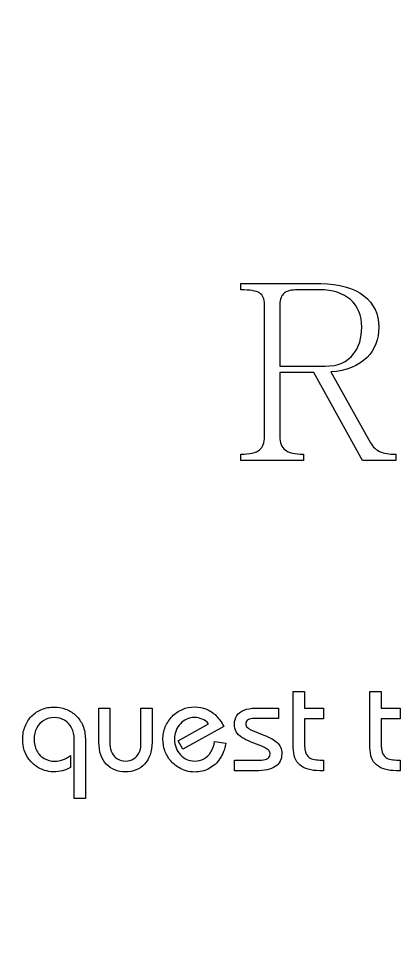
# Model space of a CAD drawing. Header units: millimetres. Extents: x -96 to 58, y -5 to 152.
# Drawn here: x -56.29 to -42.9, y 66.74 to 99.75 of the extents above; entities that cross this region are included whole.
import ezdxf

# ---------------------------------------------------------------- set-up
doc = ezdxf.new("R2010")
doc.units = ezdxf.units.MM
doc.header["$MEASUREMENT"] = 0
doc.layers.add('Capa 1', color=7, linetype='Continuous')

msp = doc.modelspace()

# ---------------------------------------------------------------- linework, layer by layer
at = {"layer": 'Capa 1', "color": 250, "lineweight": 9}
msp.add_open_spline([(-95.1806, 149.5), (-95.1806, 149.5), (57.2195, 149.5), (57.2195, 149.5), (57.2195, 149.5), (57.2195, 149.5), (57.2195, -2.9001), (57.2195, -2.9001), (57.2195, -2.9001), (57.2195, -2.9001), (-95.1806, -2.9001), (-95.1806, -2.9001), (-95.1806, -2.9001), (-95.1806, -2.9001), (-95.1806, 149.5), (-95.1806, 149.5)], degree=3, knots=[0, 0, 0, 0, 0.2, 0.2, 0.2, 0.2, 0.4, 0.4, 0.4, 0.4, 0.6, 0.6, 0.6, 0.6, 1, 1, 1, 1], dxfattribs=at)
at = {"layer": 'Capa 1', "color": 7}
msp.add_open_spline([(-18.9806, 128.6859), (11.6082, 128.6859), (36.4054, 103.8887), (36.4054, 73.2999), (36.4054, 73.2999), (36.4054, 42.7112), (11.6082, 17.9139), (-18.9806, 17.9139), (-18.9806, 17.9139), (-49.5694, 17.9139), (-74.3666, 42.7111), (-74.3666, 73.2999), (-74.3666, 73.2999), (-74.3666, 103.8888), (-49.5694, 128.6859), (-18.9806, 128.6859)], degree=3, knots=[0, 0, 0, 0, 0.2, 0.2, 0.2, 0.2, 0.4, 0.4, 0.4, 0.4, 0.6, 0.6, 0.6, 0.6, 1, 1, 1, 1], dxfattribs=at)
at = {"layer": 'Capa 1'}
msp.add_open_spline([(-95.1806, 101.2251), (-86.5589, 89.7345), (-75.6275, 85.7943), (-67.3298, 89.6195), (-67.3298, 89.6195), (-54.6221, 95.5185), (-63.5766, 115.4191), (-76.0977, 107.6342), (-76.0977, 107.6342), (-79.6681, 105.4144), (-80.8367, 100.5465), (-78.4187, 96.9745), (-78.4187, 96.9745), (-76.3836, 94.1435), (-72.3474, 93.2079), (-69.5934, 95.6457), (-69.5934, 95.6457), (-67.7291, 97.3921), (-67.3041, 100.495), (-69.4173, 102.2124), (-69.4173, 102.2124), (-70.6832, 103.1813), (-72.8666, 103.2319), (-73.5878, 101.547), (-73.5878, 101.547), (-73.8413, 100.8969), (-73.6453, 99.6402), (-72.7006, 99.787), (-72.7006, 99.787), (-72.5263, 99.823), (-72.3878, 99.918), (-72.3071, 100.0786), (-72.3071, 100.0786), (-72.971, 99.7133), (-73.3153, 100.6287), (-73.1877, 101.1412), (-73.1877, 101.1412), (-72.7627, 102.6194), (-70.854, 102.5562), (-69.8329, 101.8118), (-69.8329, 101.8118), (-67.9354, 100.3387), (-68.201, 97.273), (-69.8269, 95.757), (-69.8269, 95.757), (-72.3397, 93.5454), (-76.3805, 94.5164), (-78.1901, 97.0998), (-78.1901, 97.0998), (-80.3927, 100.4421), (-79.2161, 105.3057), (-75.9686, 107.4468), (-75.9686, 107.4468), (-68.4987, 112.2001), (-60.3328, 104.4454), (-62.1682, 96.9104), (-62.1682, 96.9104), (-62.9146, 93.6129), (-65.4, 91.1373), (-68.4509, 89.7784), (-68.4509, 89.7784), (-77.1663, 86.5843), (-87.2945, 90.9618), (-95.1806, 102.2645), (-95.1806, 102.2645), (-95.1806, 102.2645), (-95.1806, 101.2251), (-95.1806, 101.2251)], degree=3, knots=[0, 0, 0, 0, 0.0555556, 0.0555556, 0.0555556, 0.0555556, 0.1111111, 0.1111111, 0.1111111, 0.1111111, 0.1666667, 0.1666667, 0.1666667, 0.1666667, 0.2222222, 0.2222222, 0.2222222, 0.2222222, 0.2777778, 0.2777778, 0.2777778, 0.2777778, 0.3333333, 0.3333333, 0.3333333, 0.3333333, 0.3888889, 0.3888889, 0.3888889, 0.3888889, 0.4444444, 0.4444444, 0.4444444, 0.4444444, 0.5, 0.5, 0.5, 0.5, 0.5555556, 0.5555556, 0.5555556, 0.5555556, 0.6111111, 0.6111111, 0.6111111, 0.6111111, 0.6666667, 0.6666667, 0.6666667, 0.6666667, 0.7222222, 0.7222222, 0.7222222, 0.7222222, 0.7777778, 0.7777778, 0.7777778, 0.7777778, 0.8333333, 0.8333333, 0.8333333, 0.8333333, 0.8888889, 0.8888889, 0.8888889, 0.8888889, 1, 1, 1, 1], dxfattribs=at)
at = {"layer": 'Capa 1', "color": 250}
for points, knots in [([(-48.498, 84.2345), (-48.498, 84.2345), (-46.2992, 84.2345), (-46.2992, 84.2345), (-46.2992, 84.2345), (-46.2992, 84.2345), (-46.2992, 84.4532), (-46.2992, 84.4532), (-46.2992, 84.4532), (-46.6027, 84.4532), (-46.8155, 84.5034), (-46.9392, 84.6041), (-46.9392, 84.6041), (-47.0628, 84.7005), (-47.1247, 84.8543), (-47.1247, 85.0686), (-47.1247, 85.0686), (-47.1247, 85.0686), (-47.1247, 87.3266), (-47.1247, 87.3266), (-47.1247, 87.3266), (-47.1247, 87.3266), (-45.9282, 87.3266), (-45.9282, 87.3266), (-45.9282, 87.3266), (-45.9282, 87.3266), (-44.2255, 84.2345), (-44.2255, 84.2345), (-44.2255, 84.2345), (-44.2255, 84.2345), (-43.0549, 84.2345), (-43.0549, 84.2345), (-43.0549, 84.2345), (-43.0549, 84.2345), (-43.0549, 84.4532), (-43.0549, 84.4532), (-43.0549, 84.4532), (-43.2965, 84.4532), (-43.4791, 84.4818), (-43.6028, 84.5379), (-43.6028, 84.5379), (-43.7423, 84.5941), (-43.8559, 84.7004), (-43.9393, 84.8572), (-43.9393, 84.8572), (-43.9393, 84.8572), (-45.3386, 87.3437), (-45.3386, 87.3437), (-45.3386, 87.3437), (-44.7878, 87.3782), (-44.3636, 87.5464), (-44.0659, 87.8498), (-44.0659, 87.8498), (-43.7912, 88.1303), (-43.6531, 88.4869), (-43.6531, 88.9197), (-43.6531, 88.9197), (-43.6531, 89.3757), (-43.8272, 89.7409), (-44.1752, 90.0156), (-44.1752, 90.0156), (-44.5404, 90.3018), (-45.0466, 90.4456), (-45.6923, 90.4456), (-45.6923, 90.4456), (-45.6923, 90.4456), (-48.498, 90.4456), (-48.498, 90.4456), (-48.498, 90.4456), (-48.498, 90.4456), (-48.498, 90.2272), (-48.498, 90.2272), (-48.498, 90.2272), (-48.1774, 90.2272), (-47.9588, 90.191), (-47.8408, 90.1177), (-47.8408, 90.1177), (-47.7229, 90.0444), (-47.664, 89.9091), (-47.664, 89.7121), (-47.664, 89.7121), (-47.664, 89.7121), (-47.664, 85.0688), (-47.664, 85.0688), (-47.664, 85.0688), (-47.664, 84.8485), (-47.7229, 84.6947), (-47.8408, 84.6055), (-47.8408, 84.6055), (-47.9645, 84.5034), (-48.1831, 84.4531), (-48.498, 84.4531), (-48.498, 84.4531), (-48.498, 84.4531), (-48.498, 84.2345), (-48.498, 84.2345)], [0, 0, 0, 0, 0.04, 0.04, 0.04, 0.04, 0.08, 0.08, 0.08, 0.08, 0.12, 0.12, 0.12, 0.12, 0.16, 0.16, 0.16, 0.16, 0.2, 0.2, 0.2, 0.2, 0.24, 0.24, 0.24, 0.24, 0.28, 0.28, 0.28, 0.28, 0.32, 0.32, 0.32, 0.32, 0.36, 0.36, 0.36, 0.36, 0.4, 0.4, 0.4, 0.4, 0.44, 0.44, 0.44, 0.44, 0.48, 0.48, 0.48, 0.48, 0.52, 0.52, 0.52, 0.52, 0.56, 0.56, 0.56, 0.56, 0.6, 0.6, 0.6, 0.6, 0.64, 0.64, 0.64, 0.64, 0.68, 0.68, 0.68, 0.68, 0.72, 0.72, 0.72, 0.72, 0.76, 0.76, 0.76, 0.76, 0.8, 0.8, 0.8, 0.8, 0.84, 0.84, 0.84, 0.84, 0.88, 0.88, 0.88, 0.88, 0.92, 0.92, 0.92, 0.92, 1, 1, 1, 1]), ([(-47.1247, 87.5451), (-47.1247, 87.5451), (-47.1247, 89.7122), (-47.1247, 89.7122), (-47.1247, 89.7122), (-47.1247, 89.8977), (-47.0715, 90.0328), (-46.965, 90.1177), (-46.965, 90.1177), (-46.8687, 90.191), (-46.7119, 90.227), (-46.4934, 90.227), (-46.4934, 90.227), (-46.4934, 90.227), (-45.7254, 90.2272), (-45.7254, 90.2272), (-45.7254, 90.2272), (-45.2652, 90.2272), (-44.9057, 90.1119), (-44.6469, 89.8818), (-44.6469, 89.8818), (-44.3837, 89.6503), (-44.2514, 89.3296), (-44.2514, 88.9197), (-44.2514, 88.9197), (-44.2514, 88.5315), (-44.3463, 88.2165), (-44.5376, 87.9749), (-44.5376, 87.9749), (-44.7619, 87.6887), (-45.0941, 87.5449), (-45.5327, 87.5449), (-45.5327, 87.5449), (-45.5327, 87.5449), (-47.1247, 87.5451), (-47.1247, 87.5451)], [0, 0, 0, 0, 0.1, 0.1, 0.1, 0.1, 0.2, 0.2, 0.2, 0.2, 0.3, 0.3, 0.3, 0.3, 0.4, 0.4, 0.4, 0.4, 0.5, 0.5, 0.5, 0.5, 0.6, 0.6, 0.6, 0.6, 0.7, 0.7, 0.7, 0.7, 0.8, 0.8, 0.8, 0.8, 1, 1, 1, 1]), ([(-46.6553, 76.1099), (-46.6553, 76.1099), (-46.6553, 74.147), (-46.6553, 74.147), (-46.6553, 74.147), (-46.6553, 73.8741), (-46.5774, 73.67), (-46.4222, 73.5339), (-46.4222, 73.5339), (-46.2663, 73.3987), (-46.0339, 73.3306), (-45.7244, 73.3306), (-45.7244, 73.3306), (-45.7244, 73.3306), (-45.5959, 73.3306), (-45.5959, 73.3306), (-45.5959, 73.3306), (-45.5959, 73.3306), (-45.5959, 73.7068), (-45.5959, 73.7068), (-45.5959, 73.7068), (-45.5959, 73.7068), (-45.7198, 73.7068), (-45.7198, 73.7068), (-45.7198, 73.7068), (-45.907, 73.706), (-46.0439, 73.7464), (-46.1318, 73.829), (-46.1318, 73.829), (-46.2189, 73.9108), (-46.2617, 74.0399), (-46.2609, 74.2157), (-46.2609, 74.2157), (-46.2609, 74.2157), (-46.2609, 75.156), (-46.2609, 75.156), (-46.2609, 75.156), (-46.2609, 75.156), (-45.5959, 75.156), (-45.5959, 75.156), (-45.5959, 75.156), (-45.5959, 75.156), (-45.5959, 75.5273), (-45.5959, 75.5273), (-45.5959, 75.5273), (-45.5959, 75.5273), (-46.2609, 75.5273), (-46.2609, 75.5273), (-46.2609, 75.5273), (-46.2609, 75.5273), (-46.2609, 76.1099), (-46.2609, 76.1099), (-46.2609, 76.1099), (-46.2609, 76.1099), (-46.6553, 76.1099), (-46.6553, 76.1099)], [0, 0, 0, 0, 0.0666667, 0.0666667, 0.0666667, 0.0666667, 0.1333333, 0.1333333, 0.1333333, 0.1333333, 0.2, 0.2, 0.2, 0.2, 0.2666667, 0.2666667, 0.2666667, 0.2666667, 0.3333333, 0.3333333, 0.3333333, 0.3333333, 0.4, 0.4, 0.4, 0.4, 0.4666667, 0.4666667, 0.4666667, 0.4666667, 0.5333333, 0.5333333, 0.5333333, 0.5333333, 0.6, 0.6, 0.6, 0.6, 0.6666667, 0.6666667, 0.6666667, 0.6666667, 0.7333333, 0.7333333, 0.7333333, 0.7333333, 0.8, 0.8, 0.8, 0.8, 0.8666667, 0.8666667, 0.8666667, 0.8666667, 1, 1, 1, 1]), ([(-43.9633, 76.1099), (-43.9633, 76.1099), (-43.9633, 74.147), (-43.9633, 74.147), (-43.9633, 74.147), (-43.9633, 73.8741), (-43.8854, 73.67), (-43.7302, 73.5339), (-43.7302, 73.5339), (-43.5743, 73.3987), (-43.3419, 73.3306), (-43.0324, 73.3306), (-43.0324, 73.3306), (-43.0324, 73.3306), (-42.9039, 73.3306), (-42.9039, 73.3306), (-42.9039, 73.3306), (-42.9039, 73.3306), (-42.9039, 73.7068), (-42.9039, 73.7068), (-42.9039, 73.7068), (-42.9039, 73.7068), (-43.0278, 73.7068), (-43.0278, 73.7068), (-43.0278, 73.7068), (-43.215, 73.706), (-43.3519, 73.7464), (-43.4398, 73.829), (-43.4398, 73.829), (-43.5269, 73.9108), (-43.5697, 74.0399), (-43.5689, 74.2157), (-43.5689, 74.2157), (-43.5689, 74.2157), (-43.5689, 75.156), (-43.5689, 75.156), (-43.5689, 75.156), (-43.5689, 75.156), (-42.9039, 75.156), (-42.9039, 75.156), (-42.9039, 75.156), (-42.9039, 75.156), (-42.9039, 75.5273), (-42.9039, 75.5273), (-42.9039, 75.5273), (-42.9039, 75.5273), (-43.5689, 75.5273), (-43.5689, 75.5273), (-43.5689, 75.5273), (-43.5689, 75.5273), (-43.5689, 76.1099), (-43.5689, 76.1099), (-43.5689, 76.1099), (-43.5689, 76.1099), (-43.9633, 76.1099), (-43.9633, 76.1099)], [0, 0, 0, 0, 0.0666667, 0.0666667, 0.0666667, 0.0666667, 0.1333333, 0.1333333, 0.1333333, 0.1333333, 0.2, 0.2, 0.2, 0.2, 0.2666667, 0.2666667, 0.2666667, 0.2666667, 0.3333333, 0.3333333, 0.3333333, 0.3333333, 0.4, 0.4, 0.4, 0.4, 0.4666667, 0.4666667, 0.4666667, 0.4666667, 0.5333333, 0.5333333, 0.5333333, 0.5333333, 0.6, 0.6, 0.6, 0.6, 0.6666667, 0.6666667, 0.6666667, 0.6666667, 0.7333333, 0.7333333, 0.7333333, 0.7333333, 0.8, 0.8, 0.8, 0.8, 0.8666667, 0.8666667, 0.8666667, 0.8666667, 1, 1, 1, 1]), ([(-54.3463, 72.3539), (-54.3463, 72.3539), (-53.9519, 72.3539), (-53.9519, 72.3539), (-53.9519, 72.3539), (-53.9519, 72.3539), (-53.9519, 74.2525), (-53.9519, 74.2525), (-53.9519, 74.2525), (-53.9511, 74.3412), (-53.9527, 74.4259), (-53.9573, 74.5077), (-53.9573, 74.5077), (-53.9618, 74.5897), (-53.9725, 74.669), (-53.9894, 74.7462), (-53.9894, 74.7462), (-54.0062, 74.8242), (-54.0337, 74.9006), (-54.0711, 74.977), (-54.0711, 74.977), (-54.1331, 75.1003), (-54.2133, 75.2056), (-54.3119, 75.2935), (-54.3119, 75.2935), (-54.4113, 75.3814), (-54.5236, 75.4494), (-54.649, 75.4968), (-54.649, 75.4968), (-54.7751, 75.5444), (-54.9096, 75.5679), (-55.0526, 75.5686), (-55.0526, 75.5686), (-55.2116, 75.568), (-55.3575, 75.5396), (-55.4913, 75.4845), (-55.4913, 75.4845), (-55.6251, 75.4289), (-55.7412, 75.3508), (-55.8398, 75.2491), (-55.8398, 75.2491), (-55.9392, 75.1483), (-56.0156, 75.0282), (-56.0699, 74.8899), (-56.0699, 74.8899), (-56.1249, 74.7508), (-56.1525, 74.5987), (-56.1532, 74.4313), (-56.1532, 74.4313), (-56.1532, 74.3), (-56.1341, 74.1752), (-56.0974, 74.0575), (-56.0974, 74.0575), (-56.0607, 73.9406), (-56.0057, 73.8328), (-55.9339, 73.7349), (-55.9339, 73.7349), (-55.8612, 73.6372), (-55.7726, 73.5515), (-55.6671, 73.4774), (-55.6671, 73.4774), (-55.5838, 73.4193), (-55.4905, 73.3749), (-55.3881, 73.3428), (-55.3881, 73.3428), (-55.2865, 73.3108), (-55.1817, 73.2947), (-55.0755, 73.2939), (-55.0755, 73.2939), (-54.9654, 73.2941), (-54.8607, 73.3069), (-54.7621, 73.3321), (-54.7621, 73.3321), (-54.6627, 73.3576), (-54.5687, 73.3948), (-54.4793, 73.4453), (-54.4793, 73.4453), (-54.4793, 73.4453), (-54.4793, 73.8674), (-54.4793, 73.8674), (-54.4793, 73.8674), (-54.571, 73.7985), (-54.662, 73.7479), (-54.7529, 73.7143), (-54.7529, 73.7143), (-54.8439, 73.6814), (-54.9356, 73.6654), (-55.0296, 73.6654), (-55.0296, 73.6654), (-55.1703, 73.6662), (-55.2941, 73.6998), (-55.4026, 73.7648), (-55.4026, 73.7648), (-55.5112, 73.8291), (-55.5968, 73.9199), (-55.6595, 74.0353), (-55.6595, 74.0353), (-55.7214, 74.1515), (-55.7527, 74.2868), (-55.7542, 74.4404), (-55.7542, 74.4404), (-55.7535, 74.5911), (-55.7221, 74.7232), (-55.6618, 74.8364), (-55.6618, 74.8364), (-55.6014, 74.9496), (-55.5181, 75.0374), (-55.4126, 75.1008), (-55.4126, 75.1008), (-55.3063, 75.1644), (-55.1848, 75.1964), (-55.048, 75.1971), (-55.048, 75.1971), (-54.9104, 75.1965), (-54.7896, 75.1643), (-54.6849, 75.1016), (-54.6849, 75.1016), (-54.5794, 75.0383), (-54.4969, 74.9495), (-54.4373, 74.8341), (-54.4373, 74.8341), (-54.3776, 74.7195), (-54.3471, 74.5834), (-54.3463, 74.4267), (-54.3463, 74.4267), (-54.3463, 74.4267), (-54.3463, 72.3539), (-54.3463, 72.3539)], [0, 0, 0, 0, 0.030303, 0.030303, 0.030303, 0.030303, 0.0606061, 0.0606061, 0.0606061, 0.0606061, 0.0909091, 0.0909091, 0.0909091, 0.0909091, 0.1212121, 0.1212121, 0.1212121, 0.1212121, 0.1515152, 0.1515152, 0.1515152, 0.1515152, 0.1818182, 0.1818182, 0.1818182, 0.1818182, 0.2121212, 0.2121212, 0.2121212, 0.2121212, 0.2424242, 0.2424242, 0.2424242, 0.2424242, 0.2727273, 0.2727273, 0.2727273, 0.2727273, 0.3030303, 0.3030303, 0.3030303, 0.3030303, 0.3333333, 0.3333333, 0.3333333, 0.3333333, 0.3636364, 0.3636364, 0.3636364, 0.3636364, 0.3939394, 0.3939394, 0.3939394, 0.3939394, 0.4242424, 0.4242424, 0.4242424, 0.4242424, 0.4545455, 0.4545455, 0.4545455, 0.4545455, 0.4848485, 0.4848485, 0.4848485, 0.4848485, 0.5151515, 0.5151515, 0.5151515, 0.5151515, 0.5454545, 0.5454545, 0.5454545, 0.5454545, 0.5757576, 0.5757576, 0.5757576, 0.5757576, 0.6060606, 0.6060606, 0.6060606, 0.6060606, 0.6363636, 0.6363636, 0.6363636, 0.6363636, 0.6666667, 0.6666667, 0.6666667, 0.6666667, 0.6969697, 0.6969697, 0.6969697, 0.6969697, 0.7272727, 0.7272727, 0.7272727, 0.7272727, 0.7575758, 0.7575758, 0.7575758, 0.7575758, 0.7878788, 0.7878788, 0.7878788, 0.7878788, 0.8181818, 0.8181818, 0.8181818, 0.8181818, 0.8484848, 0.8484848, 0.8484848, 0.8484848, 0.8787879, 0.8787879, 0.8787879, 0.8787879, 0.9090909, 0.9090909, 0.9090909, 0.9090909, 0.9393939, 0.9393939, 0.9393939, 0.9393939, 1, 1, 1, 1]), ([(-51.613, 75.5273), (-51.613, 75.5273), (-52.0028, 75.5273), (-52.0028, 75.5273), (-52.0028, 75.5273), (-52.0028, 75.5273), (-52.0028, 74.2571), (-52.0028, 74.2571), (-52.0028, 74.2571), (-52.0036, 74.1386), (-52.0273, 74.0353), (-52.0739, 73.9482), (-52.0739, 73.9482), (-52.1205, 73.8604), (-52.1839, 73.7923), (-52.265, 73.7433), (-52.265, 73.7433), (-52.346, 73.6953), (-52.4392, 73.6707), (-52.544, 73.67), (-52.544, 73.67), (-52.6487, 73.6707), (-52.7419, 73.6952), (-52.8237, 73.7433), (-52.8237, 73.7433), (-52.9055, 73.7924), (-52.9705, 73.8603), (-53.0179, 73.9482), (-53.0179, 73.9482), (-53.0645, 74.0354), (-53.0889, 74.1385), (-53.0897, 74.257), (-53.0897, 74.257), (-53.0897, 74.257), (-53.0897, 75.5273), (-53.0897, 75.5273), (-53.0897, 75.5273), (-53.0897, 75.5273), (-53.4795, 75.5273), (-53.4795, 75.5273), (-53.4795, 75.5273), (-53.4795, 75.5273), (-53.4795, 74.3305), (-53.4795, 74.3305), (-53.4795, 74.3305), (-53.4788, 74.1638), (-53.4558, 74.0162), (-53.4107, 73.887), (-53.4107, 73.887), (-53.3656, 73.758), (-53.3014, 73.6493), (-53.2189, 73.5607), (-53.2189, 73.5607), (-53.1356, 73.4721), (-53.0377, 73.4047), (-52.9246, 73.3589), (-52.9246, 73.3589), (-52.8107, 73.3131), (-52.6854, 73.2893), (-52.5485, 73.2893), (-52.5485, 73.2893), (-52.4117, 73.2893), (-52.2856, 73.313), (-52.1717, 73.3589), (-52.1717, 73.3589), (-52.0578, 73.4048), (-51.9592, 73.472), (-51.8759, 73.5607), (-51.8759, 73.5607), (-51.7926, 73.6495), (-51.7284, 73.7579), (-51.6825, 73.887), (-51.6825, 73.887), (-51.6367, 74.0162), (-51.6137, 74.1637), (-51.613, 74.3304), (-51.613, 74.3304), (-51.613, 74.3304), (-51.613, 75.5273), (-51.613, 75.5273)], [0, 0, 0, 0, 0.047619, 0.047619, 0.047619, 0.047619, 0.0952381, 0.0952381, 0.0952381, 0.0952381, 0.1428571, 0.1428571, 0.1428571, 0.1428571, 0.1904762, 0.1904762, 0.1904762, 0.1904762, 0.2380952, 0.2380952, 0.2380952, 0.2380952, 0.2857143, 0.2857143, 0.2857143, 0.2857143, 0.3333333, 0.3333333, 0.3333333, 0.3333333, 0.3809524, 0.3809524, 0.3809524, 0.3809524, 0.4285714, 0.4285714, 0.4285714, 0.4285714, 0.4761905, 0.4761905, 0.4761905, 0.4761905, 0.5238095, 0.5238095, 0.5238095, 0.5238095, 0.5714286, 0.5714286, 0.5714286, 0.5714286, 0.6190476, 0.6190476, 0.6190476, 0.6190476, 0.6666667, 0.6666667, 0.6666667, 0.6666667, 0.7142857, 0.7142857, 0.7142857, 0.7142857, 0.7619048, 0.7619048, 0.7619048, 0.7619048, 0.8095238, 0.8095238, 0.8095238, 0.8095238, 0.8571429, 0.8571429, 0.8571429, 0.8571429, 0.9047619, 0.9047619, 0.9047619, 0.9047619, 1, 1, 1, 1]), ([(-49.0172, 74.3029), (-49.0172, 74.3029), (-49.4162, 74.3627), (-49.4162, 74.3627), (-49.4162, 74.3627), (-49.4384, 74.2166), (-49.482, 74.0927), (-49.5462, 73.9895), (-49.5462, 73.9895), (-49.6111, 73.8864), (-49.6922, 73.8076), (-49.7908, 73.7525), (-49.7908, 73.7525), (-49.8886, 73.6983), (-49.9994, 73.6707), (-50.1225, 73.67), (-50.1225, 73.67), (-50.2196, 73.6707), (-50.3105, 73.6898), (-50.3946, 73.7281), (-50.3946, 73.7281), (-50.4794, 73.7672), (-50.5536, 73.8205), (-50.6178, 73.8893), (-50.6178, 73.8893), (-50.682, 73.959), (-50.7324, 74.0399), (-50.7684, 74.1324), (-50.7684, 74.1324), (-50.805, 74.225), (-50.8234, 74.3265), (-50.8242, 74.4359), (-50.8242, 74.4359), (-50.8234, 74.5468), (-50.805, 74.6483), (-50.7691, 74.7416), (-50.7691, 74.7416), (-50.7332, 74.8342), (-50.6835, 74.9151), (-50.6193, 74.9839), (-50.6193, 74.9839), (-50.5559, 75.0528), (-50.481, 75.1062), (-50.3969, 75.1444), (-50.3969, 75.1444), (-50.312, 75.182), (-50.2203, 75.201), (-50.1225, 75.2017), (-50.1225, 75.2017), (-50.0262, 75.2019), (-49.9367, 75.1834), (-49.855, 75.1467), (-49.855, 75.1467), (-49.7724, 75.1102), (-49.6983, 75.055), (-49.6318, 74.9816), (-49.6318, 74.9816), (-49.6318, 74.9816), (-50.7003, 74.3855), (-50.7003, 74.3855), (-50.7003, 74.3855), (-50.7003, 74.3855), (-50.5352, 74.0874), (-50.5352, 74.0874), (-50.5352, 74.0874), (-50.5352, 74.0874), (-49.0952, 74.8854), (-49.0952, 74.8854), (-49.0952, 74.8854), (-49.1693, 75.0352), (-49.2572, 75.1612), (-49.3604, 75.2636), (-49.3604, 75.2636), (-49.4636, 75.3654), (-49.5783, 75.4425), (-49.7059, 75.4945), (-49.7059, 75.4945), (-49.8336, 75.5473), (-49.9711, 75.5732), (-50.1179, 75.5732), (-50.1179, 75.5732), (-50.27, 75.5725), (-50.4129, 75.5442), (-50.5467, 75.4868), (-50.5467, 75.4868), (-50.6805, 75.4297), (-50.8005, 75.347), (-50.9067, 75.2384), (-50.9067, 75.2384), (-51.0122, 75.1276), (-51.0932, 75.0038), (-51.1482, 74.8677), (-51.1482, 74.8677), (-51.204, 74.731), (-51.2316, 74.5857), (-51.2323, 74.4313), (-51.2323, 74.4313), (-51.2323, 74.293), (-51.2102, 74.1622), (-51.1666, 74.0392), (-51.1666, 74.0392), (-51.1238, 73.9154), (-51.0603, 73.803), (-50.9786, 73.7013), (-50.9786, 73.7013), (-50.896, 73.6005), (-50.7951, 73.5133), (-50.6774, 73.4407), (-50.6774, 73.4407), (-50.5941, 73.3903), (-50.5062, 73.3512), (-50.4122, 73.3252), (-50.4122, 73.3252), (-50.3182, 73.2986), (-50.2218, 73.2847), (-50.1225, 73.2847), (-50.1225, 73.2847), (-49.9345, 73.2855), (-49.7648, 73.326), (-49.6119, 73.407), (-49.6119, 73.407), (-49.459, 73.4882), (-49.3314, 73.6042), (-49.2282, 73.7556), (-49.2282, 73.7556), (-49.1258, 73.9071), (-49.0554, 74.0896), (-49.0172, 74.3029)], [0, 0, 0, 0, 0.030303, 0.030303, 0.030303, 0.030303, 0.0606061, 0.0606061, 0.0606061, 0.0606061, 0.0909091, 0.0909091, 0.0909091, 0.0909091, 0.1212121, 0.1212121, 0.1212121, 0.1212121, 0.1515152, 0.1515152, 0.1515152, 0.1515152, 0.1818182, 0.1818182, 0.1818182, 0.1818182, 0.2121212, 0.2121212, 0.2121212, 0.2121212, 0.2424242, 0.2424242, 0.2424242, 0.2424242, 0.2727273, 0.2727273, 0.2727273, 0.2727273, 0.3030303, 0.3030303, 0.3030303, 0.3030303, 0.3333333, 0.3333333, 0.3333333, 0.3333333, 0.3636364, 0.3636364, 0.3636364, 0.3636364, 0.3939394, 0.3939394, 0.3939394, 0.3939394, 0.4242424, 0.4242424, 0.4242424, 0.4242424, 0.4545455, 0.4545455, 0.4545455, 0.4545455, 0.4848485, 0.4848485, 0.4848485, 0.4848485, 0.5151515, 0.5151515, 0.5151515, 0.5151515, 0.5454545, 0.5454545, 0.5454545, 0.5454545, 0.5757576, 0.5757576, 0.5757576, 0.5757576, 0.6060606, 0.6060606, 0.6060606, 0.6060606, 0.6363636, 0.6363636, 0.6363636, 0.6363636, 0.6666667, 0.6666667, 0.6666667, 0.6666667, 0.6969697, 0.6969697, 0.6969697, 0.6969697, 0.7272727, 0.7272727, 0.7272727, 0.7272727, 0.7575758, 0.7575758, 0.7575758, 0.7575758, 0.7878788, 0.7878788, 0.7878788, 0.7878788, 0.8181818, 0.8181818, 0.8181818, 0.8181818, 0.8484848, 0.8484848, 0.8484848, 0.8484848, 0.8787879, 0.8787879, 0.8787879, 0.8787879, 0.9090909, 0.9090909, 0.9090909, 0.9090909, 0.9393939, 0.9393939, 0.9393939, 0.9393939, 1, 1, 1, 1]), ([(-48.7237, 73.7068), (-48.7237, 73.7068), (-48.7237, 73.3306), (-48.7237, 73.3306), (-48.7237, 73.3306), (-48.7237, 73.3306), (-47.9807, 73.3306), (-47.9807, 73.3306), (-47.9807, 73.3306), (-47.6712, 73.3298), (-47.4403, 73.3788), (-47.2875, 73.4766), (-47.2875, 73.4766), (-47.1346, 73.5745), (-47.0589, 73.7258), (-47.0589, 73.9314), (-47.0589, 73.9314), (-47.0589, 74.017), (-47.0727, 74.0911), (-47.1002, 74.1553), (-47.1002, 74.1553), (-47.1277, 74.219), (-47.1682, 74.2753), (-47.2217, 74.3243), (-47.2217, 74.3243), (-47.2752, 74.3734), (-47.341, 74.4183), (-47.4189, 74.4595), (-47.4189, 74.4595), (-47.4969, 74.501), (-47.5863, 74.5421), (-47.6872, 74.5826), (-47.6872, 74.5826), (-47.6872, 74.5826), (-48.0816, 74.7433), (-48.0816, 74.7433), (-48.0816, 74.7433), (-48.1642, 74.7768), (-48.2253, 74.8119), (-48.2651, 74.8478), (-48.2651, 74.8478), (-48.3048, 74.884), (-48.3247, 74.925), (-48.3247, 74.9724), (-48.3247, 74.9724), (-48.3239, 75.033), (-48.3033, 75.0787), (-48.262, 75.1115), (-48.262, 75.1115), (-48.2207, 75.1437), (-48.1627, 75.1605), (-48.0862, 75.1605), (-48.0862, 75.1605), (-48.0862, 75.1605), (-47.169, 75.1606), (-47.169, 75.1606), (-47.169, 75.1606), (-47.169, 75.1606), (-47.169, 75.5273), (-47.169, 75.5273), (-47.169, 75.5273), (-47.169, 75.5273), (-47.9807, 75.5273), (-47.9807, 75.5273), (-47.9807, 75.5273), (-48.1428, 75.5273), (-48.2788, 75.5052), (-48.3881, 75.4608), (-48.3881, 75.4608), (-48.4974, 75.4174), (-48.58, 75.3538), (-48.6358, 75.2713), (-48.6358, 75.2713), (-48.6908, 75.1888), (-48.7191, 75.0894), (-48.7191, 74.9724), (-48.7191, 74.9724), (-48.7191, 74.8669), (-48.6977, 74.776), (-48.6557, 74.7011), (-48.6557, 74.7011), (-48.6136, 74.627), (-48.5494, 74.5604), (-48.463, 74.5039), (-48.463, 74.5039), (-48.3767, 74.4466), (-48.2681, 74.3923), (-48.1367, 74.3395), (-48.1367, 74.3395), (-48.1367, 74.3395), (-47.7606, 74.1882), (-47.7606, 74.1882), (-47.7606, 74.1882), (-47.6949, 74.1615), (-47.6406, 74.1347), (-47.597, 74.1087), (-47.597, 74.1087), (-47.5535, 74.0829), (-47.5206, 74.0552), (-47.4992, 74.0246), (-47.4992, 74.0246), (-47.4778, 73.9942), (-47.4671, 73.9581), (-47.4671, 73.9176), (-47.4671, 73.9176), (-47.4679, 73.8529), (-47.4938, 73.8014), (-47.5466, 73.764), (-47.5466, 73.764), (-47.5993, 73.7265), (-47.675, 73.7074), (-47.7744, 73.7067), (-47.7744, 73.7067), (-47.7744, 73.7067), (-48.7237, 73.7068), (-48.7237, 73.7068)], [0, 0, 0, 0, 0.0333333, 0.0333333, 0.0333333, 0.0333333, 0.0666667, 0.0666667, 0.0666667, 0.0666667, 0.1, 0.1, 0.1, 0.1, 0.1333333, 0.1333333, 0.1333333, 0.1333333, 0.1666667, 0.1666667, 0.1666667, 0.1666667, 0.2, 0.2, 0.2, 0.2, 0.2333333, 0.2333333, 0.2333333, 0.2333333, 0.2666667, 0.2666667, 0.2666667, 0.2666667, 0.3, 0.3, 0.3, 0.3, 0.3333333, 0.3333333, 0.3333333, 0.3333333, 0.3666667, 0.3666667, 0.3666667, 0.3666667, 0.4, 0.4, 0.4, 0.4, 0.4333333, 0.4333333, 0.4333333, 0.4333333, 0.4666667, 0.4666667, 0.4666667, 0.4666667, 0.5, 0.5, 0.5, 0.5, 0.5333333, 0.5333333, 0.5333333, 0.5333333, 0.5666667, 0.5666667, 0.5666667, 0.5666667, 0.6, 0.6, 0.6, 0.6, 0.6333333, 0.6333333, 0.6333333, 0.6333333, 0.6666667, 0.6666667, 0.6666667, 0.6666667, 0.7, 0.7, 0.7, 0.7, 0.7333333, 0.7333333, 0.7333333, 0.7333333, 0.7666667, 0.7666667, 0.7666667, 0.7666667, 0.8, 0.8, 0.8, 0.8, 0.8333333, 0.8333333, 0.8333333, 0.8333333, 0.8666667, 0.8666667, 0.8666667, 0.8666667, 0.9, 0.9, 0.9, 0.9, 0.9333333, 0.9333333, 0.9333333, 0.9333333, 1, 1, 1, 1])]:
    msp.add_open_spline(points, degree=3, knots=knots, dxfattribs=at)

doc.saveas('drawing.dxf')
